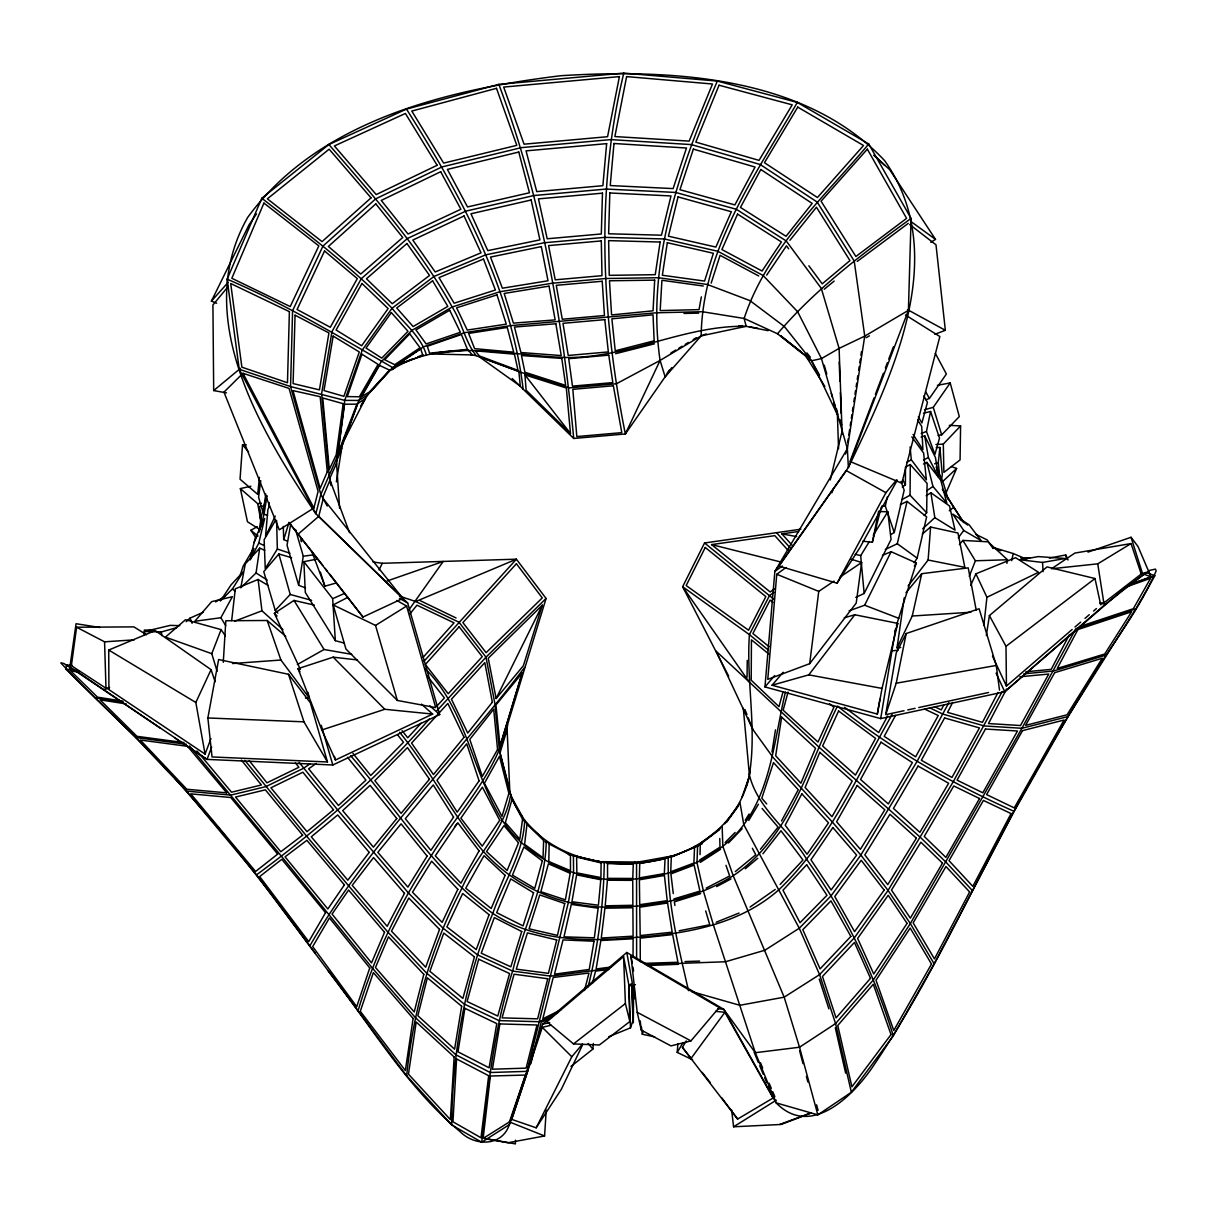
<?xml version="1.0" encoding="UTF-8"?>
<svg xmlns="http://www.w3.org/2000/svg" width="1217" height="1217" viewBox="0 0 1217 1217"><rect width="100%" height="100%" fill="white"/><g stroke="black" fill="none" stroke-linecap="round" stroke-linejoin="round"><path stroke-width="1.5" d="M636.613 959.392L636.552 863.355L638.195 862.062L674.218 855.597C613.946 876.575 531.281 857.726 509.558 791.324M633.023 956.866L633.129 938.763L600.848 940.528L596.117 968.991L610.858 967.043M688.487 990.668C678.63 947.009 666.916 902.512 668.3 857.498C707.32 845.982 741.594 815.938 749.368 774.788C757.05 728.101 746.082 681.52 749.413 634.635L769.494 595.585L773.951 592.375M924.129 515.476L926.654 512.783L910.057 495.228L910.286 464.559L905.478 467.085L905.402 484.944L902.299 487.013M515.46 1140.223L515.415 1143.904L484.609 1138.397M747.055 677.139L747.253 660.344M926.654 512.783L927.111 483.377L910.286 464.559M960.593 425.92L960.061 459.95L943.89 472.379L943.312 444.099L960.593 425.92L949.29 425.357M842.164 434.271L839.106 348.381L821.308 288.399L786.212 240.951L736.3 209.278L675.648 192.438L606.294 189.061L533.944 195.526L465.655 211.165L407.33 238.547L361.327 278.632L331.982 331.572L321.592 393.776L329.138 475.178L330.872 484.336M546.22 841.586C545.612 886.554 522.869 927.826 512.646 971.09C494.482 1026.494 488.336 1084.621 481.673 1142.261L451.659 1124.888L406.645 1075.782L256.498 874.886L186.536 791.111L135.726 737.517L65.84 669.046L66.585 664.984L72.138 665.456M700.018 854.638L700.307 844.187L719.506 829.705M1082.871 692.214C1106.101 651.201 1137.484 614.22 1156.15 570.91L1155.465 569.115L1149.73 570.347L1122.424 590.062L1004.725 691.728L880.697 718.608L764.945 686.92L774.864 571.427L848.371 467.48L908.414 310.35L911.077 218.436L868.74 143.971L797.318 102.426L717.361 81.083L623.789 73.096L498.833 84.369L406.478 109.089L328.894 144.504L261.807 198.249L227.123 279.165L239.232 369.268L315.811 513.696L407.665 603.008L439.702 714.577L332.819 764.991L207.012 759.393L175.218 738.247M144.412 635.228L144.564 631.486L170.334 625.371L179.751 625.69M269.033 506.12L269.17 502.56M144.169 633.798L144.351 630.041L153.616 630.223M451.659 1124.888C452.465 1052.553 464.757 980.339 492.809 913.419C503.336 882.523 523.371 854.075 524.664 820.699M223.274 662.322L225.83 620.746L267.177 620.487L285.752 636.369M484.929 1138.701L508.037 1142.763L544.577 1135.978L546.235 1110.026M246.26 444.844L242.518 444.813L240.038 479.224L257.715 494.361L259.419 477.383M928.115 560.033L930.594 527.022L957.977 533.031L964.822 567.335L928.115 560.033L908.095 585.955M692.564 1059.779L677.215 1052.401L677.899 1043.562M570.956 1066.457L592.877 1049.084L593.364 1043.532M785.939 567.548L776.765 574.257L767.775 679.36L809.67 663.676L856.205 603.115L861.636 562.497L850.926 559.166M512.235 378.533L573.709 438.47L625.34 433.967L665.136 376.829L701.144 335.877C702.437 249.135 755.651 174.731 797.318 102.426M336.257 465.731L344.761 400.378L362.24 350.085L392.041 308.251L434.028 276.442L485.705 254.84L544.288 242.746L604.925 237.361L664.315 238.973L717.847 251.28L763.044 275.453L797.637 311.735L821.475 358.589L847.367 448.693L848.371 467.48C891.772 376.585 951.588 254.688 884.561 160.553C804.543 75.332 670.552 69.034 561.22 75.682C448.008 89.358 318.535 120.24 247.69 217.417C191.008 316.861 260.377 430.559 315.811 513.696L320.847 494.437L342.951 443.612L358.878 400.454L381.027 361.997L411.757 330.461L452.146 307.003L499.837 291.761L552.199 283.242L605.701 278.51L658.473 277.735L707.29 284.459L749.961 300.629L784.372 326.521L811.572 360.78L819.573 375.171M939.646 475.969L938.292 462.886L939.859 447.46L936.238 447.567M506.576 733.942L507.565 724.511L546.083 598.46L516.388 559.196L382.29 563.288L373.026 561.995M506.728 732.984L507.124 729.302L500.065 752.867L509.74 790.107L507.124 729.302M983.838 625.462L986.926 597.288L975.912 573.815L1015.571 557.69L1038.557 572.294L986.926 597.288M231.671 620.564L235.307 588.83L258.095 579.475L267.846 585.255M809.67 663.676L818.752 591.386L834.071 581.072M260.727 480.639L258.597 497.281L263.1 512.57L265.808 494.087M146.451 634.726L133.916 626.892L76.595 627.227L71.377 665.699L105.985 688.213L109.606 687.514M900.717 647.459L897.02 647.855L904.216 597.866M259.708 548.152L245.286 563.867L240.783 587.796L256.057 572.964L259.708 548.152L264.789 550.282M880.697 718.608L895.636 628.687M406.645 1075.782C413.263 1010.582 431.137 946.628 461.76 888.562C475.512 855.734 504.568 830.77 510.684 794.914L499.472 751.026L494.863 703.456L485.994 657.165L459.007 622.222L415.712 601.533L399.602 596.163M847.671 442.501L848.234 438.789M848.797 435.093L849.649 429.525M850.211 425.813L850.774 422.116M851.337 418.405L851.9 414.693M852.463 410.996L853.026 407.284M853.862 401.716L854.425 398.02M854.988 394.308L855.551 390.596M856.114 386.884L856.677 383.188M857.24 379.476L857.802 375.764M858.654 370.211L859.217 366.5M859.78 362.788L860.343 359.091M860.906 355.379L861.469 351.667M986.318 635.593L989.406 615.589L1047 566.909L1094.996 578.531L1100.7 604.864M845.511 454.078L847.367 448.693L864.739 336.12L854.212 261.031L817.2 202.083L760.214 164.523L691.439 144.595L610.736 139.605L521.378 147.622L441.908 166.942L375.657 198.873L322.961 246.077L292.582 310.715L290.559 386.565L320.847 494.437L327.236 506.044M258.947 531.738L261.488 515.628L266.645 495.836M305.467 587.872L298.652 585.301L303.276 556.215L295.518 529.501M336.364 481.886L341.718 448.16L336.424 461.654M771.989 751.954L775.488 729.82M941.471 480.03L942.308 474.752L939.859 447.46M259.327 531.799L264.043 514.213L266.995 495.897M886.022 712.797L896.244 652.875L906.209 633.54L979.122 608.759L996.251 665.44L999.507 690.145M290.68 524.101L287.045 545.277L298.652 585.301M783.139 672.256L772.065 685.217L877.32 714.09L879.921 699.136M1006.87 563.365L1007.493 559.759L987.976 541.808L962.86 540.409L959.422 544.607M701.327 296.902L699.045 309.635L660.177 310.578L661.926 280.275L703.289 286.01M877.32 714.09L882.036 688.411L897.766 623.393L854.806 614.768L844.279 617.78M207.864 717.969L218.619 659.538L288.505 674.279L310.35 702.741L327.464 761.964L212.047 756.944L207.864 717.969L303.961 721.833L327.464 761.964M623.789 73.096C595.25 191.388 601.639 315.416 625.34 433.967L660.086 360.43C645.877 263.952 679.679 168.372 717.361 81.083M904.064 710.713L885.702 714.668L896.214 683.224L906.209 633.54M862.899 541.185L872.346 542.31L878.644 511.186M930.564 411.498L939.509 438.105L934.915 454.443L926.472 431.457L930.564 411.498L923.505 413.187M1011.677 560.657L1013.244 553.552L992.935 547.361M891.011 534.415L894.252 532.498L885.307 506.044L887.345 496.901M897.02 647.855L912.233 616.015L921.756 573.694L968.23 567.867L976.186 610.036M885.337 549.445L897.309 543.74L907.076 501.374L926.639 516.89L917.146 558.116L914.18 562.771M894.252 532.498L904.17 490.238L901.021 481.491M70.403 665.882L71.24 662.307M327.936 970.481C370.577 1025.11 406.463 1086.948 460.239 1131.749C474.721 1146.444 502.104 1146.688 509.345 1124.63L542.569 1024.242L626.785 952.485L723.765 1009.319L776.142 1102.876L817.839 1114.878L851.352 1092.273L893.308 1035.865C873.867 973.052 845.48 913.069 806.917 859.704C789.544 829.903 757.704 809.411 749.368 774.788L750.22 771.259M250.352 559.714L258.765 543.056L264.697 518.442L255.174 538.264L249.941 559.607M830.283 479.909L842.255 430.514M481.673 1142.261L509.345 1124.63L527.067 1071.356L568.339 902.542L573.587 873.015L573.42 855.612M530.84 1063.704L541.154 1022.265L551.362 1017.26M297.617 534.598L318.732 516.373L323.205 498.681L402.857 598.414L362.985 617.034L288.855 522.412L295.868 531.297M872.346 542.31L881.108 507.504M313.895 508.006L318.109 491.379L289.053 388.406L242.974 373.284L223.958 392.148L279.271 529.821L313.895 508.006L242.974 373.284M342.996 441.345L340.075 451.781M584.495 990.425L588.982 973.022L553.218 977.479L542.797 1018.827L560.885 1009.791M592.405 983.321L595.539 971.136L608.652 969.477M588.146 986.728C598.171 946.324 603.526 904.49 604.301 862.853L568.704 854.517M344.73 436.888L340.151 452.587M785.406 692.047C772.628 745.869 770.285 809.122 722.837 846.226C689.248 872.102 646.075 882.264 604.195 879.085C564.14 874.917 526.033 854.775 502.925 821.323C471.861 772.734 467.282 710.454 425.007 668.513M788.053 692.123L783.155 710.196L818.007 742.051L833.919 707.275L829.522 703.715M782.942 692.169L778.986 706.651L751.208 680.197L751.437 639.838L768.733 653.97M344.791 438.805L357.57 403.679L365.419 398.507L344.791 438.805L346.602 432.233M654.746 1036.869L642.333 1034.252L643.154 1031.271M522.169 673.062L500.065 746.127L495.943 704.962L522.169 673.062L500.065 746.127M507.565 724.511C495.836 774.94 457.47 812.682 431.244 855.794C399.45 903.835 374.167 956.09 357.874 1011.418M287.151 541.093L283.713 539.587L288.764 523.234M542.31 605.168L523.371 665.729L496.14 698.512L488.245 658.245L542.31 605.168L496.14 698.512M896.442 625.371L916.325 562.984L891.133 551.697L882.462 555.317M340.015 453.515L341.718 448.16M711.169 283.12L720.084 255.327L758.723 275.97M239.992 575.991L243.187 566.118L253.501 548.578M746.31 786.532L748.653 779.412M512.266 1117.571L527.798 1070.823M551.058 1025.262L542.28 1027.331L511.657 1119.366L536.165 1127.809L561.296 1089.367L582.791 1044.399M894.906 631.927L897.766 623.393M509.421 1121.922L525.394 1075.052L490.36 1076.026L483.149 1138.382L509.421 1121.922L544.577 1135.978M831.88 492.839L833.128 489.234M630.482 1027.848L632.962 1020.728L631.821 986.089L628.915 985.085L630.482 1027.848L608.713 1036.732M742.096 796.952L749.2 776.705M252.102 553.507L253.851 548.608M215.15 681.748L211.058 669.654L155.183 630.573L108.724 650.045L108.906 689.628L205.065 754.084L210.937 738.613M874.049 397.929L850.014 461.456L901.812 483.195L939.843 336.531L905.448 314.99M875.388 394.399L883.405 373.223M885.413 367.93L887.421 362.636M888.745 359.106L893.43 346.754M211.667 747.147L207.012 759.393L66.585 664.984M211.788 653.681L221.098 629.615L185.501 619.727L165.436 637.13L211.788 653.681L217.098 671.267M969.264 576.341L975.395 560.778L962.86 540.409M322.657 497.707L330.005 480.061L349.522 532.696M254.079 542.584L257.593 534.476M945.518 494.087L956.608 468.454L951.42 466.552M970.649 585.529L975.912 573.815M269.413 506.211L267.907 509.451L265.549 536.378L275.225 516.038M205.065 754.084L195.831 702.483L211.058 669.654M379.05 569.952L382.29 563.288M216.687 303.216L211.408 301.131L249.059 224.734L256.498 213.903M849.07 610.843L864.663 605.214L891.133 551.697M855.779 597.364L864.161 593.44L891.057 539.45L887.802 511.733L880.21 511.596M800.892 529.197L704.552 542.98L682.631 586.731L728.679 676.165M536.165 1127.809L571.807 1056.752L582.411 1044.14M943.86 704.826L941.273 709.891L934.473 706.651M948.925 702.528L916.949 761.568L860.845 855.064L831.044 895.864L799.28 928.221L764.869 950.249L725.423 961.765L646.029 964.594M952.668 702.437L947.571 712.371L982.454 722.335L998.062 692.397M1002.26 691.469L953.154 781.892L888.06 890.418L854.486 937.653L819.589 974.619L784.174 997.164L739.83 1005.288L692.032 991.688M1006.581 688.974L988.478 723.552L1020.5 725.53L1048.735 674.066L1019.846 676.774M1069.439 634.681L1051.199 669.365L1025.885 671.784M893.308 1035.865L934.154 963.803L1014.126 811.389L1067.918 716.585L1135.917 608.804L1154.827 575.763L1145.988 572.477L1140.557 573.937M781.527 820.988L798.261 789.757L773.48 762.603L761.796 798.23L766.725 803.92M885.915 492.687L846.317 470.614L779.017 566.072L837.022 583.202L885.915 492.687L896.64 479.833M887.665 716.007L878.704 732.573L844.507 707.32M892.122 714.531C857.65 774.727 829.994 840.856 779.093 889.566C740.027 924.357 687.133 933.728 636.643 937.303C587.735 941.958 535.267 941.654 492.809 913.419C434.621 871.676 396.864 809.138 350.663 755.727M895.529 715.444L884.196 736.361L915.625 756.837L938.261 715.535L924.646 709.07M220.87 617.719L232.356 596.71L211.652 601.654L194.811 621.279L220.87 617.719L225.677 625.508M1030.784 780.736C977.357 875.266 934.321 975.882 873.289 1065.97C853.543 1095.483 810.826 1138.625 776.142 1102.876L755.301 1052.705L713.573 925.483L703.472 891.3L696.991 862.701L697.615 845.207L702.376 843.716M897.203 480.274L859.689 548L837.022 583.202M1031.651 779.184L1039.44 765.25M1041.174 762.161L1051.534 744.135M309.863 945.822C368.797 844.066 453.576 760.579 524.603 667.479M275.59 520.237L264.135 539.709L265.245 568.598L277.354 549.05L276.594 520.404M847.367 448.693L774.864 571.427L782.333 565.996M771.7 1094.646L773.099 1098.023L737.624 1119.062L682.418 1047.396L686.236 1040.931M1052.477 742.553L1081.898 693.766M748.759 820.425L758.434 804.209M677.215 1052.401L682.874 1042.939M864.161 593.44L860.678 555.637L869.394 541.519M873.274 535.252L887.802 511.733M745.23 820.273L749.124 814.006M232.477 588.876L243.141 571.884L231.093 584.814L220.399 600.985L232.477 588.876L235.155 591.401M360.612 406.067L367.732 394.886L392.665 367.595L423.668 346.693L464.529 332.682L510.486 325.654L656.526 312.784L702.315 311.719L744.135 318.458L777.496 333.762L811.572 360.78L837.402 414.708L838.543 448.754M914.332 566.057L916.325 562.984M362.316 403.299L365.419 398.507M766.68 275.118L786.456 245.834L788.662 248.816M408.669 610.219L443.201 561.463L386.823 581.087M924.509 409.733L933.256 407.345L950.188 382.929L959.315 416.579L941.684 434.88L938.079 435.412M925.848 399.8L929.392 398.446L946.385 374.015L935.325 353.326M667.159 373.239L669.35 370.166M671.738 367.64L665.136 376.829L660.086 360.43L701.144 335.877L706.271 333.914M726.488 822.403L738.065 806.415M690.556 1059.094L724.906 1012.301L773.099 1098.023M724.739 823.818L738.902 804.68M958.281 537.792L963.727 530.49L952.805 514.106L969.128 524.831L981.039 540.515L963.727 530.49M772.065 685.217L808.803 674.857L854.806 614.768M762.907 853.786L780.995 830.77L802.961 860.023L780.127 884.424M454.443 826.967L456.664 824.183M760.397 849.283L778.089 827.104L762.116 808.499M789.955 240.251L816.44 207.225L849.953 260.59L822.22 283.835L808.864 265.793M410.114 613.657L416.975 605.184L454.047 622.845L423.212 657.226M228.324 286.375L212.914 304.98L213.69 390.566L226.484 392.863M905.965 592.694L921.756 573.694M690.952 1040.885L719.156 1007.554L630.954 955.969L637.206 1012.301L641.298 1030.13L670.993 1045.905L690.952 1040.885L637.206 1012.301M291.624 557.69L278.845 553.978L263.754 571.61L275.24 610.402L277.841 613.079M764.945 686.92L774.651 675.587M868.74 143.971C823.194 198.234 766.756 249.348 744.135 318.458L746.173 326.323L768.049 330.659M211.408 301.131L228.218 282.314M424.018 661.257L516.388 559.196L415.712 601.533M370.729 391.448L390.14 369.922L394.917 367.656L391.783 369.801M421.66 722.67L407.756 737.806L402.097 730.672M436.827 706.149L444.403 697.904L427.228 675.983M429.312 719.019C378.122 777.739 318.976 828.625 256.498 874.886M436.918 710.728L485.994 657.165L546.083 598.46M275.24 610.402L290.224 594.459L278.845 553.978M777.496 333.762C815.846 288.657 863.37 252.984 911.077 218.436M728.496 842.94L742.172 828.731M725.134 842.514L735.114 832.458M942.901 481.323L956.608 468.454M186.155 621.72L190.004 618.145L203.148 612.273M922.684 528.787L934.839 517.636L930.883 492.733L926.183 495.73M1145.988 572.477L1105.842 603.845L1004.725 691.728L996.069 673.138M992.463 656.069L1006.444 686.084L1072.147 629.478M1074.991 627.014L1080.711 622.1M1085.001 618.403L1089.276 614.707M1093.566 611.025L1096.426 608.561M623.591 956.577L546.981 1021.748L573.511 1043.912L599.372 1044.992L629.858 1021.519L628.778 984.553L623.591 956.577L625.401 1003.553L629.858 1021.519M922.334 534.02L930.594 527.022M745.245 868.786L757.765 858.259M213.69 390.566L240.464 368.355M824.244 289.235L834.162 281.051M735.311 871.6L755.757 854.775L752.365 848.264M639.807 862.716L641.222 861.545M949.275 510.79L953.656 507.306L942.399 489.173L963.742 522.61M573.511 1043.912L625.401 1003.553M1100.046 602.841L1103.834 602.932L1141.227 574.044L1131.049 543.573L1074.854 553.081L1051.549 568.75L1097.749 563.836L1131.049 543.573M1006.444 686.084L1006.003 646.303L1094.996 578.531M700.779 843.077L720.221 828.518M857.24 261.412L908.262 223.38M634.97 862.077L633.388 863.249L607.42 862.838L604.864 861.758M774.742 588.678L770.194 591.979L711.565 544.592L774.818 535.647L788.601 550.982M309.787 763.972L303.702 768.216L265.899 786.623L230.789 795.112L186.536 791.111M316.329 763.409L308.631 768.809L338.448 805.471L365.937 780.143L347.484 757.248M750.068 907.045L775.199 889.444M391.92 369.542C443.931 336.972 507.808 355.76 565.053 357.448C627.47 358.711 683.878 325.045 746.173 326.323L701.144 335.877M926.73 490.74L932.967 486.45L926.898 462.384L923.52 464.042M840.186 576.949L861.636 562.497M300.34 669.38L274.388 613.322L294.012 600.422L314.351 605.123M700.277 862.412L720.434 849.375M930.838 242.32L935.508 239.369L889.794 169.802L873.943 155.213M699.866 859.871L719.992 847.169L719.749 838.437M367.732 394.886L358.878 400.454L344.761 400.378L290.559 386.565L239.232 369.268M333.169 604.91L375.521 625.416L406.6 606.066L435.716 707.609L397.366 700.444L345.932 648.996L333.169 604.91L347.864 597.334M731.645 1110.01L733.577 1126.79L776.309 1100.153M671.008 352.9L675.754 350.055M678.919 348.153L682.083 346.252M685.247 344.35L688.411 342.449M693.158 339.589L696.322 337.687M215.592 601.913L225.115 596.224M908.414 310.35L864.739 336.12L839.106 348.381L821.475 358.589L811.572 360.78M866.169 337.717L869.44 335.816M906.589 462.49L911.32 459.783L910.073 447.035M255.966 537.762L250.839 530.293L257.274 526.657M297.344 664.543L324.057 649.498L351.698 654.32M629.037 985.162L632.353 983.351L626.785 952.485M901.843 499.655L910.057 495.228M660.086 360.43L616.426 383.766L569.313 387.888L521.728 372.585L476.182 355.668L470.69 354.649M923.49 460.056L928.373 457.47L924.677 435.762L921.163 437.04M716.661 886.584L730.976 878.978M706.225 888.091L729.683 875.966L725.986 865.333M557.918 1012.559L539.359 1021.732L498.985 1020.607L464.042 1003.949L426.604 973.113L387.812 932.055L306.669 836.216L244.876 760.366M900.352 504.659L907.076 501.374M357.19 659.918L333.169 657.165L298.028 668.665L321.82 729.972L335.481 759.986L432.659 714.075L421.447 704.126M344.35 643.108L335.344 640.69L332.667 598.688L344.746 593.318M398.081 365.283L392.665 367.595C338.615 336.211 284.869 303.824 227.123 279.165M675.952 854.897L698.588 845.754M716.205 922.212L739.069 913.039M401.686 363.229L413.141 358.696M418.04 356.748L422.953 354.801M921.193 433.556L926.472 431.457M810.461 1113.281L781.192 1124.462L733.577 1126.79M234.835 621.142L261.959 610.797L283.013 629.706M934.839 334.295L945.35 330.309L935.995 244.815L909.723 224.521M779.717 1124.432L811.1 1112.87M1128.402 585.21L1154.827 575.763M1129.863 584.388L1150.978 576.812L1138.062 546.585L1131.034 537.275L1087.983 552.122M1124.28 587.659L1150.613 578.273L1133.331 608.728L1079.479 626.618M1135.917 608.804L1075.798 628.748L1021.915 728.283L910.346 923.566L873.487 979.761L835.562 1023.588L799.523 1047.228L755.301 1052.705L723.765 1009.319L718.167 1008.741M321.82 729.972L384.77 709.283L432.659 714.075M665.38 857.985L670.841 856.236M671.571 856.175L676.88 854.486M695.105 846.287L700.186 844.674M700.642 893.643L674.34 901.858L674.933 905.478M1106.375 654.974L1053.42 671.039L1023.801 673.838M673.929 898.937L699.927 891.103L694.101 865.044L670.902 873.912L673.275 893.567M631.836 985.679L635.441 984.644M311.628 551.118L324.893 586.198L335.862 583.08M144.564 631.486L161.329 631.927L176.693 627.698M615.543 353.706L654.472 343.818M1067.918 716.585L1021.915 728.283L984.249 725.94L942.977 714.136L929.545 707.746M934.626 463.799L938.292 462.886M542.569 1024.242L549.719 1022.539M259.723 529.471L247.462 521.758L240.357 488.595L250.915 486.237M907.73 709.922L915.078 708.34M918.744 707.549L988.493 692.519M335.344 640.69L305.315 592.481L303.87 561.691L316.618 559.166M679.116 930.792L709.77 924.768L705.708 910.94M103.749 689.491L109.317 688.426M1049.282 558.116L1065.773 554.952L1068.07 560.003M937.409 385.317L950.188 382.929M896.214 683.224L996.251 665.44M1042.558 562.437L1065.271 558.481L1038.223 556.595L1020.226 559.82L1042.558 562.437L1043.075 571.701M792.039 545.155L781.877 533.883L798.656 531.494M260.727 521.332L259.312 506.561L262.933 506.044M303.276 556.215L312.465 554.982M608.926 968.534L550.799 976.156L512.646 971.09L477.596 954.904L443.034 928.16L408.349 892.867L337.991 810.339L299.078 762.314M240.357 488.595L257.715 503.671L261.366 503.23M892.396 650.821L898.055 650.197M738.841 325.897L742.568 325.608M232.462 663.539L280.899 660.025L309.24 697.919L305.467 698.147M76.595 627.227L104.571 641.815L134.205 639.853M912.233 616.015L970.862 612.242M935.949 444.494L943.312 444.099M881.564 506.196L885.307 506.044M647.52 965.507L678.462 964.305M644.052 963.377L677.945 962.251L672.636 934.595L640.203 938.17L640.279 961.689M975.395 560.778L1007.493 559.759M685.019 961.567L699.608 961.095M527.067 1071.356L490.147 1072.512L455.812 1054.743L415.332 1017.579L372.463 968.2L280.99 855.703L189.517 745.975M684 313.454L698.664 313.134M1020.85 557.918L1029.932 557.782M601.578 861.666L638.195 862.062M1100.259 603.723L1105.842 603.845M715.581 1011.342L724.906 1012.301M184.056 742.613L136.973 736.331L100.022 699.821L126.279 703.928M135.726 737.517L186.414 744.287M122.963 701.175L97.543 697.189L70.54 670.78L78.01 672.088M95.261 697.676L122.917 702.011M99.855 627.47L76.062 623.728L69.552 669.441L76.823 670.734M65.84 669.046L78.922 671.343M781.877 533.883L796.739 536.606M808.803 674.857L882.036 688.411M749.383 326.764L758.1 328.407M566.453 853.193L570.104 854.015M568.506 854.486L601.015 862.077L598.627 861.028M711.565 544.592L781.527 562.178M855.232 554.252L860.678 555.637M290.224 594.459L311.628 600.346M524.938 374.912L566.331 387.995L570.484 433.541L526.124 390.216L524.938 374.912L570.484 433.541M1021.185 557.69L1026.448 559.364M545.003 841.768L548.578 842.925M264.043 514.213L267.557 515.369M277.354 549.05L289.874 553.187M1150.978 576.812L1142.58 573.709L1131.034 537.275M864.663 605.214L898.815 618.342M776.765 574.257L818.752 591.386M992.813 547.498L1000.663 550.723M1013.244 553.552L1026.539 559.212M258.765 543.056L263.861 545.383M1014.126 811.389C951.344 783.292 891.255 749.155 837.463 706.088C808.149 765.371 791.4 836.779 733.212 875.723C694.131 900.306 647.277 908.399 601.685 907.045C556.367 905.068 513.057 884.942 482.906 850.957C451.735 813.808 430.24 769.844 399.632 732.284M420.261 600.696L456.071 617.977M975.897 534.385L987.215 539.937L993.087 548.532M907.502 309.635L945.35 330.309M399.45 598.338L407.665 603.008M396.818 600.468L406.6 606.066M108.724 650.045L195.831 702.483M934.839 517.636L955.041 530.14L949.519 505.968L930.883 492.733M256.057 572.964L267.268 580.113M160.112 728.04L79.607 673.199L63.725 663.432L60.85 662.946C95.276 700.155 134.235 733.349 168.189 771.182M897.309 543.74L917.146 558.116M911.153 221.692L935.508 239.369M960.259 519.613L967.652 525.029M803.752 353.888L807.403 356.566M261.807 198.249C306.669 233.132 352.215 267.527 392.041 308.251C403.679 323.19 420.565 335.816 426.254 354.482M780.629 335.77L800.862 351.622M250.839 530.293L257.989 536.043M780.538 335.603L802.824 353.538M704.552 542.98L773.86 599.22M769.022 646.638L752.897 633.525L770.087 600.103L772.901 602.445M768.353 650.061L749.413 634.635L682.631 586.731L749.079 681.824L818.798 746.949L920.584 837.539L946.065 862.244L972.52 890.707M523.447 820.243L543.345 839.03M429.844 705.845L439.702 714.577M749.079 681.824L716.083 651.141L752.882 729.561L772.947 757.309L832.474 822.16L860.845 855.064L888.06 890.418L910.346 923.566L934.154 963.803M874.141 155.472L884.774 165.436M318.732 516.373L402.857 598.414M542.28 1027.331L571.807 1056.752M333.169 657.165L384.77 709.283M274.388 613.322L277.065 616.015M175.309 778.88L220.171 829.735M776.537 532.696L790.426 548.137M809.853 360.658L806.08 356.444L824.867 386.519M328.894 144.504C373.3 195.937 419.104 247.203 452.146 307.003C461.988 322.292 464.97 341.475 476.182 355.668M242.518 444.813L248.527 451.903M588.1 1043.425L592.877 1049.084M196.971 750.965L231.534 792.206L261.381 784.995L241.422 760.108M932.967 486.45L946.811 503.047L940.741 480.213L926.898 462.384M221.388 831.181L225.89 836.672M352.96 753.399L370.744 775.503L403.496 742.279L397.792 735.098M249.196 760.625L266.934 782.82L298.88 767.273L295.396 762.846M234.911 847.641L275.331 899.454L315.005 952.835M806.886 352.9L810.339 357.235M298.211 534.263L322.794 565.373M325.122 568.339L327.464 571.305M329.807 574.257L362.985 617.034M682.418 1047.396L691.728 1059.155M702.179 1072.375L710.317 1082.658M303.87 561.691L332.667 598.688M911.32 459.783L926.365 479.802L923.627 453.043L911.852 436.873M721.727 1097.764L737.624 1119.062M221.098 629.615L225.297 635.806M953.656 507.306L962.723 521.074M913.069 434.408L922.912 449.651L921.695 426.452L917.679 420.048M298.028 668.665L299.945 671.738M406.478 109.089C460.574 194.461 510.897 287.516 523.158 389.273M294.012 600.422L324.057 649.498M918.318 416.822L921.893 422.953L927.445 402.325L923.855 395.981M522.641 817.063L511.353 796.77L509.117 789.833M925.802 391.95L929.392 398.446M989.406 615.589L1006.003 646.303M928.373 457.47L938.626 477.216L935.462 457.562L924.677 435.762M902.816 479.924L905.402 484.944M936.132 466.872L943.707 484.077L948.165 499.457M760.488 1062.867L762.648 1067.948M769.114 1083.206L771.274 1088.287M772.719 1091.679L774.879 1096.76M754.16 1052.325L758.358 1062.487M759.773 1065.864L763.272 1074.322M764.687 1077.714L766.786 1082.795M768.186 1086.172L770.3 1091.253M190.004 618.145L192.103 623.271M744.941 709.526L746.934 714.546M748.242 717.878L752.882 729.561M498.833 84.369C541.443 197.61 562.543 318.306 573.709 438.47M267.177 620.487L280.899 660.025M288.505 674.279L303.961 721.833M819.254 979.077L828.853 1008.832M320.375 572.096L324.893 586.198M840.034 419.698L841.632 424.855M933.256 407.345L941.684 434.88M936.664 468.636L938.261 473.93M334.447 756.411L335.481 759.986M375.521 625.416L397.366 700.444M321.273 725.317L332.819 764.991M824.244 365.146L826.769 373.984M831.211 393.258L832.23 396.909M833.782 402.371L835.318 407.817L833.964 402.751M816.577 1104.823L818.083 1110.3M817.839 1114.878L799.523 1047.228L784.174 997.164L733.212 875.723L722.837 846.226L722.168 826.83M799.615 1050.773L803.007 1063.612M806.399 1076.452L807.86 1081.959M836.049 409.475L837.402 414.708M836.444 408.729L837.798 414.221M307.947 692.367L309.24 697.919M851.352 1092.273L835.562 1023.588L819.589 974.619L799.28 928.221L743.815 824.761L739.966 802.596M835.334 1027.878L845.648 1073.135M1065.773 554.952L1066.579 558.633M330.72 484.123L329.67 478.677L336.546 463.19L339.619 508.371M330.005 480.061L331.024 485.522M257.715 503.671L261.092 522.154M630.954 955.969L632.277 963.423M632.931 967.165L633.585 970.892M1097.749 563.836L1103.834 602.932M258.095 579.475L261.959 610.797M161.329 631.927L161.785 635.624M641.45 1026.874L642.333 1034.252M640.218 1020.896L641.298 1030.13M259.312 506.561L260.97 521.241M743.298 708.218L749.368 774.788M301.223 538.02L301.451 541.717L301.329 538.066M839.198 362.194L839.928 381.18M840.369 392.574L841.19 413.461M633.859 985.983L634.361 998.761L634.346 989.619M631.836 984.72L633.312 1022.843L633.646 984.918M283.287 526.398L283.713 539.587M104.571 641.815L105.985 688.213M607.542 863.614L607.542 878.355L632.764 878.461L633.281 864.024L607.542 863.614M601.107 862.914L600.924 877.594L576.858 872.878L576.615 857.103L601.107 862.914M549.156 843.989L548.806 861.499L570.484 870.687L570.454 855.064L549.156 843.989M639.731 863.492L639.381 877.898L664.315 873.608L665.06 858.791L639.731 863.492M289.387 311.643L287.471 382.746L241.879 367.184L230.698 283.515L289.387 311.643M602.461 193.153L601.32 233.968L547.194 238.775L538.462 198.873L602.461 193.153M295.046 315.188L293.099 383.583L319.432 389.866L328.925 332.941L295.046 315.188M609.823 192.971L608.637 233.786L661.455 235.2L670.993 195.952L609.823 192.971M543.634 840.475L543.025 857.772L524.588 844.37L527.007 824.152L543.634 840.475M671.297 857.042L670.734 871.768L693.888 863.096L694.542 847.23L671.297 857.042M654.685 280.138L653.042 310.822L611.573 314.929L609.474 280.777L654.685 280.138M456.573 1058.942L452.952 1121.8L480.989 1137.758L488.671 1075.737L456.573 1058.942M454.154 1056.964L450.366 1119.625L408.456 1074.17L416.199 1021.991L454.154 1056.964M607.42 880.21L605.214 905.813L632.87 905.281L632.749 880.363L607.42 880.21M606.659 143.636L602.871 185.699L536.743 191.601L526.048 150.862L606.659 143.636M613.992 143.5L610.219 185.562L673.123 188.589L686.494 148.018L613.992 143.5M600.787 879.754L598.414 905.22L571.929 901.751L576.63 874.856L600.787 879.754M604.925 908.201L601.259 938.048L633.099 936.162L632.886 907.76L604.925 908.201M598.14 908.186L594.337 937.82L563.973 936.847L571.29 904.414L598.14 908.186M344.563 404.211L338.067 453.059L356.931 404.15L344.563 404.211M343.179 403.679L336.227 454.808L329.32 469.458L322.733 397.959L343.179 403.679M522.565 819.239L519.826 839.198L505.374 822.631L512.038 799.356L522.565 819.239M413.126 1018.477L405.337 1070.564L360.308 1011.251L373.36 972.596L413.126 1018.477M660.131 242.031L655.248 274.677L609.245 275.346L608.637 240.631L660.131 242.031M667.312 242.715L662.352 275.255L704.582 281.081L713.375 253.288L667.312 242.715M781.649 717.117L775.67 755.757L800.892 783.2L815.527 748.288L781.649 717.117M464.894 1008.3L457.988 1051.838L489.097 1067.796L496.779 1023.603L464.894 1008.3M461.669 1006.246L454.595 1049.206L417.842 1015.693L427.35 977.829L461.669 1006.246M499.883 1023.923L492.413 1069.211L526.109 1068.13L537.001 1025.003L499.883 1023.923M333.154 336.09L323.996 390.566L343.863 396.331L359.289 351.956L333.154 336.09M594.033 941.228L589.241 969.462L554.511 974.163L563.015 939.92L594.033 941.228M570.18 873.289L565.373 899.819L540.85 891.726L548.411 863.766L570.18 873.289M619.407 76.61L607.572 136.7L524.055 144.184L503.671 87.061L619.407 76.61M626.618 76.595L614.874 136.563L689.157 141.111L712.477 84.003L626.618 76.595M564.718 903.516L557.447 935.386L529.091 928.799L539.74 894.921L564.718 903.516M678.052 196.911L668.437 236.204L715.885 247.081L731.356 211.728L678.052 196.911M556.717 939.965L548.411 973.341L516.267 969.158L527.433 932.876L556.717 939.965M547.741 978.757L537.625 1018.827L502.073 1017.884L514.076 974.208L547.741 978.757M423.805 974.361L414.221 1011.966L375.475 967.5L388.466 936.847L423.805 974.361M478.692 959.209L467.085 1001.515L497.768 1016.058L509.573 973.539L478.692 959.209M542.341 860.891L534.765 888.349L512.463 875.129L523.873 847.047L542.341 860.891M474.432 956.881L462.871 998.396L429.875 971.318L443.764 933.089L474.432 956.881M508.889 793.347L501.997 816.394L484.427 783.276L499.487 756.274L508.889 793.347M521.728 931.522L510.836 966.815L481.263 953.215L494.315 917.572L521.728 931.522M533.563 892.776L523.067 925.909L496.658 912.659L510.744 878.917L533.563 892.776M693.371 149.113L679.938 189.7L734.885 204.912L755.057 167.033L693.371 149.113M369.755 967.971L356.718 1006.657L312.693 946.613L329.442 917.953L369.755 967.971M361.951 354.208L347.256 396.605L359.35 396.772L378.091 364.385L361.951 354.208M439.55 929.408L425.676 967.226L391.478 931.142L408.79 898.04L439.55 929.408M489.082 914.697L476.243 949.595L446.898 926.928L462.673 893.506L489.082 914.697M719.034 85.22L695.805 142.115L759.043 160.37L792.206 104.829L719.034 85.22M518.518 842.833L507.124 870.49L486.541 851.565L504.005 825.598L518.518 842.833M819.802 752.319L805.122 787.521L832.017 816.698L852.219 781.101L819.802 752.319M505.101 875.358L491.212 908.506L465.746 888.212L484.001 855.673L505.101 875.358M384.542 932.283L371.52 962.89L332.058 914.073L348.61 890.038L384.542 932.283M263.937 203.087L231.823 278.282L290.224 306.562L318.824 245.895L263.937 203.087M327.267 471.8L320.162 488.367L292.978 390.611L320.177 396.712L327.267 471.8M737.548 214.101L721.894 249.561L762.055 271.026L781.466 241.97L737.548 214.101M838.604 711.002L822.601 746.021L855.445 775.107L875.586 738.384L838.604 711.002M324.543 250.976L297.054 309.514L330.309 327.267L357.296 278.617L324.543 250.976M457.835 889.323L442.151 922.38L412.487 892.213L431.624 861.164L457.835 889.323M705.267 547.467L686.175 585.544L748.577 630.239L765.843 596.619L705.267 547.467M404.485 893.339L387.189 926.335L352.2 885.337L373.558 857.544L404.485 893.339M969.645 891.97L934.458 958.905L913.161 922.866L945.959 866.534L969.645 891.97M1011.053 813.58L972.824 886.356L949.032 860.693L983.427 800.436L1011.053 813.58M801.851 793.834L785.178 825.202L807.069 854.243L828.488 822.829L801.851 793.834M1077.897 629.554L1057.254 668.422L1104.701 654.016L1131.643 611.74L1077.897 629.554M760.808 169.498L740.468 207.438L786.045 236.296L812.18 203.422L760.808 169.498M881.002 742.187L860.541 779.473L888.349 803.95L912.37 762.618L881.002 742.187M944.59 717.954L921.345 760.275L951.953 777.465L979.457 727.918L944.59 717.954M1054.652 672.682L1025.612 725.347L1067.066 714.805L1102.283 658.245L1054.652 672.682M361.951 283.47L336.105 330.02L361.647 345.75L388.132 308.586L361.951 283.47M985.466 729.029L957.049 780.143L982.819 792.799L1017.503 731.006L985.466 729.029M1022.523 730.641L986.607 794.579L1014.263 807.89L1064.084 720.023L1022.523 730.641M497.555 749.52L482.328 776.431L469.777 739.388L493.691 709.176L497.555 749.52M479.087 850.881L460.878 883.192L435.306 855.81L457.79 822.783L479.087 850.881M857.179 785.467L836.596 821.764L860.389 849.314L884.835 809.837L857.179 785.467M931.507 964.062L893.765 1030.48L876.012 980.248L910.179 928.054L931.507 964.062M379.461 365.359L361.586 396.666L369.42 391.98L389.623 370.135L379.461 365.359M979.533 798.535L945.883 857.407L924.251 836.414L953.763 785.954L979.533 798.535M325.548 912.72L308.738 941.623L259.693 876.544L281.812 859.308L325.548 912.72M918.059 766.101L893.445 808.423L919.885 832.352L948.636 783.231L918.059 766.101M942.49 863.142L910.362 918.15L891.483 890.083L920.873 842.21L942.49 863.142M797.728 107.111L764.474 162.713L817.444 197.534L863.522 145.508L797.728 107.111M916.386 838.163L887.756 884.653L864.815 854.882L889.962 814.264L916.386 838.163M427.106 856.099L407.923 887.132L377.833 852.356L401.078 823.833L427.106 856.099M907.061 923.384L873.73 973.996L857.62 938.413L888.197 895.271L907.061 923.384M499.746 820.288L482.221 846.119L460.878 818.159L482.373 787.186L499.746 820.288M832.869 827.545L810.933 859.811L831.12 889.977L856.616 855.11L832.869 827.545M453.561 817.124L430.879 850.348L405.322 818.706L433.267 784.965L453.561 817.124M344.396 884.896L327.829 908.993L285.052 856.829L306.882 840.308L344.396 884.896M479.102 780.812L457.196 812.15L436.979 780.264L466.704 743.83L479.102 780.812M391.326 312.586L366.043 348.047L381.803 358.133L407.999 331.283L391.326 312.586M884.151 890.129L854.562 931.659L834.771 896.503L861.21 860.267L884.151 890.129M891.011 1034.572L851.915 1086.827L837.752 1025.505L873.289 984.264L891.011 1034.572M369.192 852.387L347.819 880.21L311.278 836.794L337.717 814.949L369.192 852.387M492.353 702.224L467.724 733.06L451.446 699.197L484.807 662.611L492.353 702.224M396.772 818.509L373.406 847.154L342.677 810.598L370.105 785.33L396.772 818.509M464.027 737.274L433.45 774.544L411.574 743.085L447.841 703.426L464.027 737.274M429.434 779.23L401.108 813.352L374.866 780.675L407.436 747.557L429.434 779.23M870.505 978.301L836.064 1017.899L822.449 976.475L854.44 942.445L870.505 978.301M867.341 149.143L821.064 201.201L855.886 256.498L906.589 218.375L867.341 149.143M459.128 626.77L425.372 664.497L448.236 693.72L482.236 656.663L459.128 626.77M516.404 563.745L462.886 622.602L486.1 652.677L542.265 597.912L516.404 563.745M806.658 864.77L782.987 890.22L800.01 922.714L826.982 895.286L806.658 864.77M850.85 936.421L820.075 968.899L802.809 929.666L830.983 900.884L850.85 936.421M409.749 333.838L384.648 359.73L394.704 364.704L420.048 347.773L409.749 333.838M375.825 203.878L328.362 246.473L360.734 274.038L402.751 237.498L375.825 203.878M371.033 197.869L322.049 241.635L267.36 198.827L329.153 149.189L371.033 197.869M406.934 243.506L366.454 278.769L392.239 303.733L429.54 275.483L406.934 243.506M333.473 809.807L307.003 831.683L270.935 787.779L302.881 772.232L333.473 809.807M277.674 854.106L255.585 871.494L190.765 793.849L230.758 797.515L277.674 854.106M302.637 835.136L280.808 851.748L235.52 797.044L265.382 789.848L302.637 835.136M432.598 280.808L396.712 307.977L413.111 326.536L447.826 306.395L432.598 280.808M420.656 348.838L396.24 365.48L422.907 355.486L420.656 348.838M449.697 310.244L415.94 329.913L426.133 343.939L460.376 332.271L449.697 310.244M440.691 171.719L381.271 200.425L408.03 234.014L460.878 209.248L440.691 171.719M437.131 165.284L376.205 194.583L334.401 145.949L405.398 113.455L437.131 165.284M464.057 215.972L412.806 240.068L435.214 271.969L481.019 252.847L464.057 215.972M483.484 259.038L439.018 277.613L454.124 303.216L495.395 290.026L483.484 259.038M461.395 334.477L427.334 346.267L429.54 353.158L467.434 349.37L461.395 334.477M497.008 294.864L456.603 307.81L467.267 330.066L506.272 324.148L497.008 294.864M496.506 88.324L411.787 111.066L443.657 163.108L516.799 145.355L496.506 88.324M654.153 340.806L615.239 350.831L611.892 318.824L653.027 314.823L654.153 340.806M518.761 152.034L447.4 169.422L467.526 206.936L529.456 192.773L518.761 152.034M531.16 199.984L470.949 213.781L487.819 250.626L539.922 239.886L531.16 199.984M541.306 246.61L490.512 257.076L502.378 288.201L548.015 280.777L541.306 246.61M664.406 875.449L639.381 879.8L639.716 904.703L667.235 900.656L664.406 875.449M549.019 286.132L504.173 293.449L513.422 323.129L555.15 319.904L549.019 286.132M507.261 327.434L468.606 333.412L474.615 348.655L513.696 352.169L507.261 327.434M667.57 902.999L639.762 907.197L640.172 935.569L672.18 932.176L667.57 902.999M468.089 349.948L430.149 353.949L472.348 354.938L468.089 349.948M601.304 240.92L548.578 245.591L555.226 279.819L601.989 275.681L601.304 240.92M602.217 281.249L556.26 285.326L562.284 319.25L604.453 315.522L602.217 281.249M604.803 319.645L562.984 323.326L568.233 355.455L608.348 351.926L604.803 319.645M608.759 355.151L568.719 358.68L572.477 386.124L612.836 382.594L608.759 355.151M613.368 385.774L572.827 389.334L576.828 436.568L621.796 432.643L613.368 385.774M555.85 323.768L514.472 327.038L520.906 352.519L561.235 355.577L555.85 323.768M561.782 358.422L521.454 355.516L524.938 372.219L565.662 385.409L561.782 358.422M514.441 354.162L475.299 350.831L479.392 355.957L518.016 370.394L514.441 354.162M226.712 792.845L186.84 789.255L140.29 740.027L187.57 746.31L226.712 792.845M518.883 371.368L479.422 356.885L520.268 386.108L518.883 371.368"/></g></svg>
